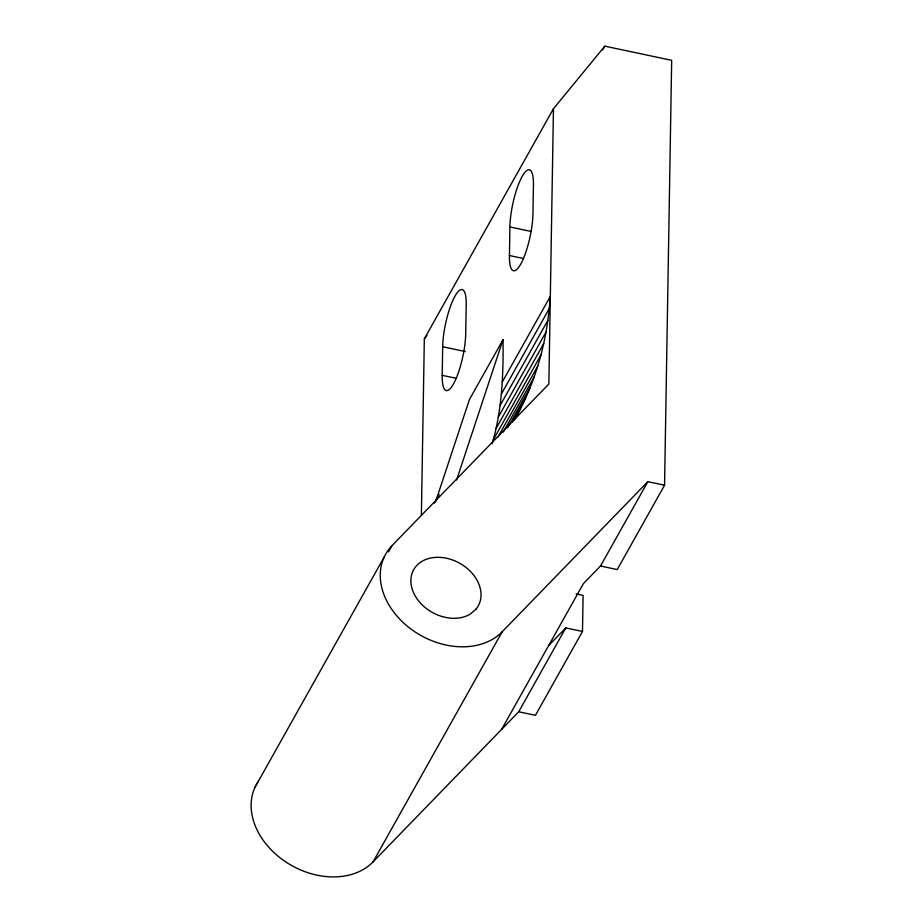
<?xml version="1.0" encoding="UTF-8"?>
<svg xmlns="http://www.w3.org/2000/svg" width="923" height="923" viewBox="0 0 923 923"><rect width="100%" height="100%" fill="white"/><g stroke="black" fill="none" stroke-linecap="round" stroke-linejoin="round"><path stroke-width="1.38" d="M421.384 514.93L424.338 338.833L553.465 108.718L604.83 46.15L671.679 60.33L664.56 485.21L617.222 569.572L600.504 566.018L583.382 583.671L501.593 729.424M442.209 375.326L442.682 346.748A37.012 9.126 -78 0 1 454.947 296.202A37.012 9.126 -78 0 1 466.219 304.821L465.734 333.399A37.012 9.126 -78 0 1 453.47 383.945A37.012 9.126 -78 0 1 442.209 375.326L456.297 378.315M492.178 443.663C502.112 409.95 503.427 374.553 503.035 339.652L469.426 399.544L435.621 501.708M509.438 255.521L509.911 226.954A37.012 9.126 -78 0 1 522.176 176.397A37.012 9.126 -78 0 1 533.436 185.015L532.963 213.594A37.012 9.126 -78 0 1 520.699 264.151A37.012 9.126 -78 0 1 509.438 255.521L523.526 258.521M553.465 108.718L548.862 384.003L392.01 545.643L388.479 551.931M258.405 781.216A70.506 53.615 29.3 0 0 283.788 860.559A70.506 53.615 29.3 0 0 373.065 861.874L518.714 711.771L535.421 715.325L582.482 631.459L583.094 595.358L576.125 593.881M515.196 418.696C536.113 381.499 547.743 339.364 550.085 296.802L502.331 381.914M456.608 479.948L503.035 339.652M507.685 427.787L530.079 387.706M602.707 49.923L604.83 46.15M254.956 787.319L384.083 557.204M434.295 503.139L439.21 494.382M501.489 393.809L549.185 308.686M500.07 405.555L547.835 320.443M498.258 417.173L546.012 332.061M495.986 428.641L543.728 343.529M497.809 437.34L537.809 365.981M503.323 432.033L534.163 376.942M514.284 419.861L520.584 408.589M373.065 861.874L502.204 631.759L647.842 481.668L664.56 485.21M518.714 711.771L565.776 627.917L582.482 631.459M600.504 566.018L647.842 481.668M493.217 439.948L540.993 354.847M512.207 422.03L525.556 398.251M424.338 338.833L427.037 335.534M548.654 645.558L565.776 627.917M509.911 226.954L531.048 231.431M442.682 346.748L465.238 351.536M502.204 631.759A70.506 53.615 29.3 0 1 409.235 627.721A70.506 53.615 29.3 0 1 392.01 545.643M476.095 609.042L470.418 613.98A37.012 28.151 29.3 0 1 412.812 590.916A37.012 28.151 29.3 0 1 449.501 558.98A37.012 28.151 29.3 0 1 476.095 609.042"/></g></svg>
